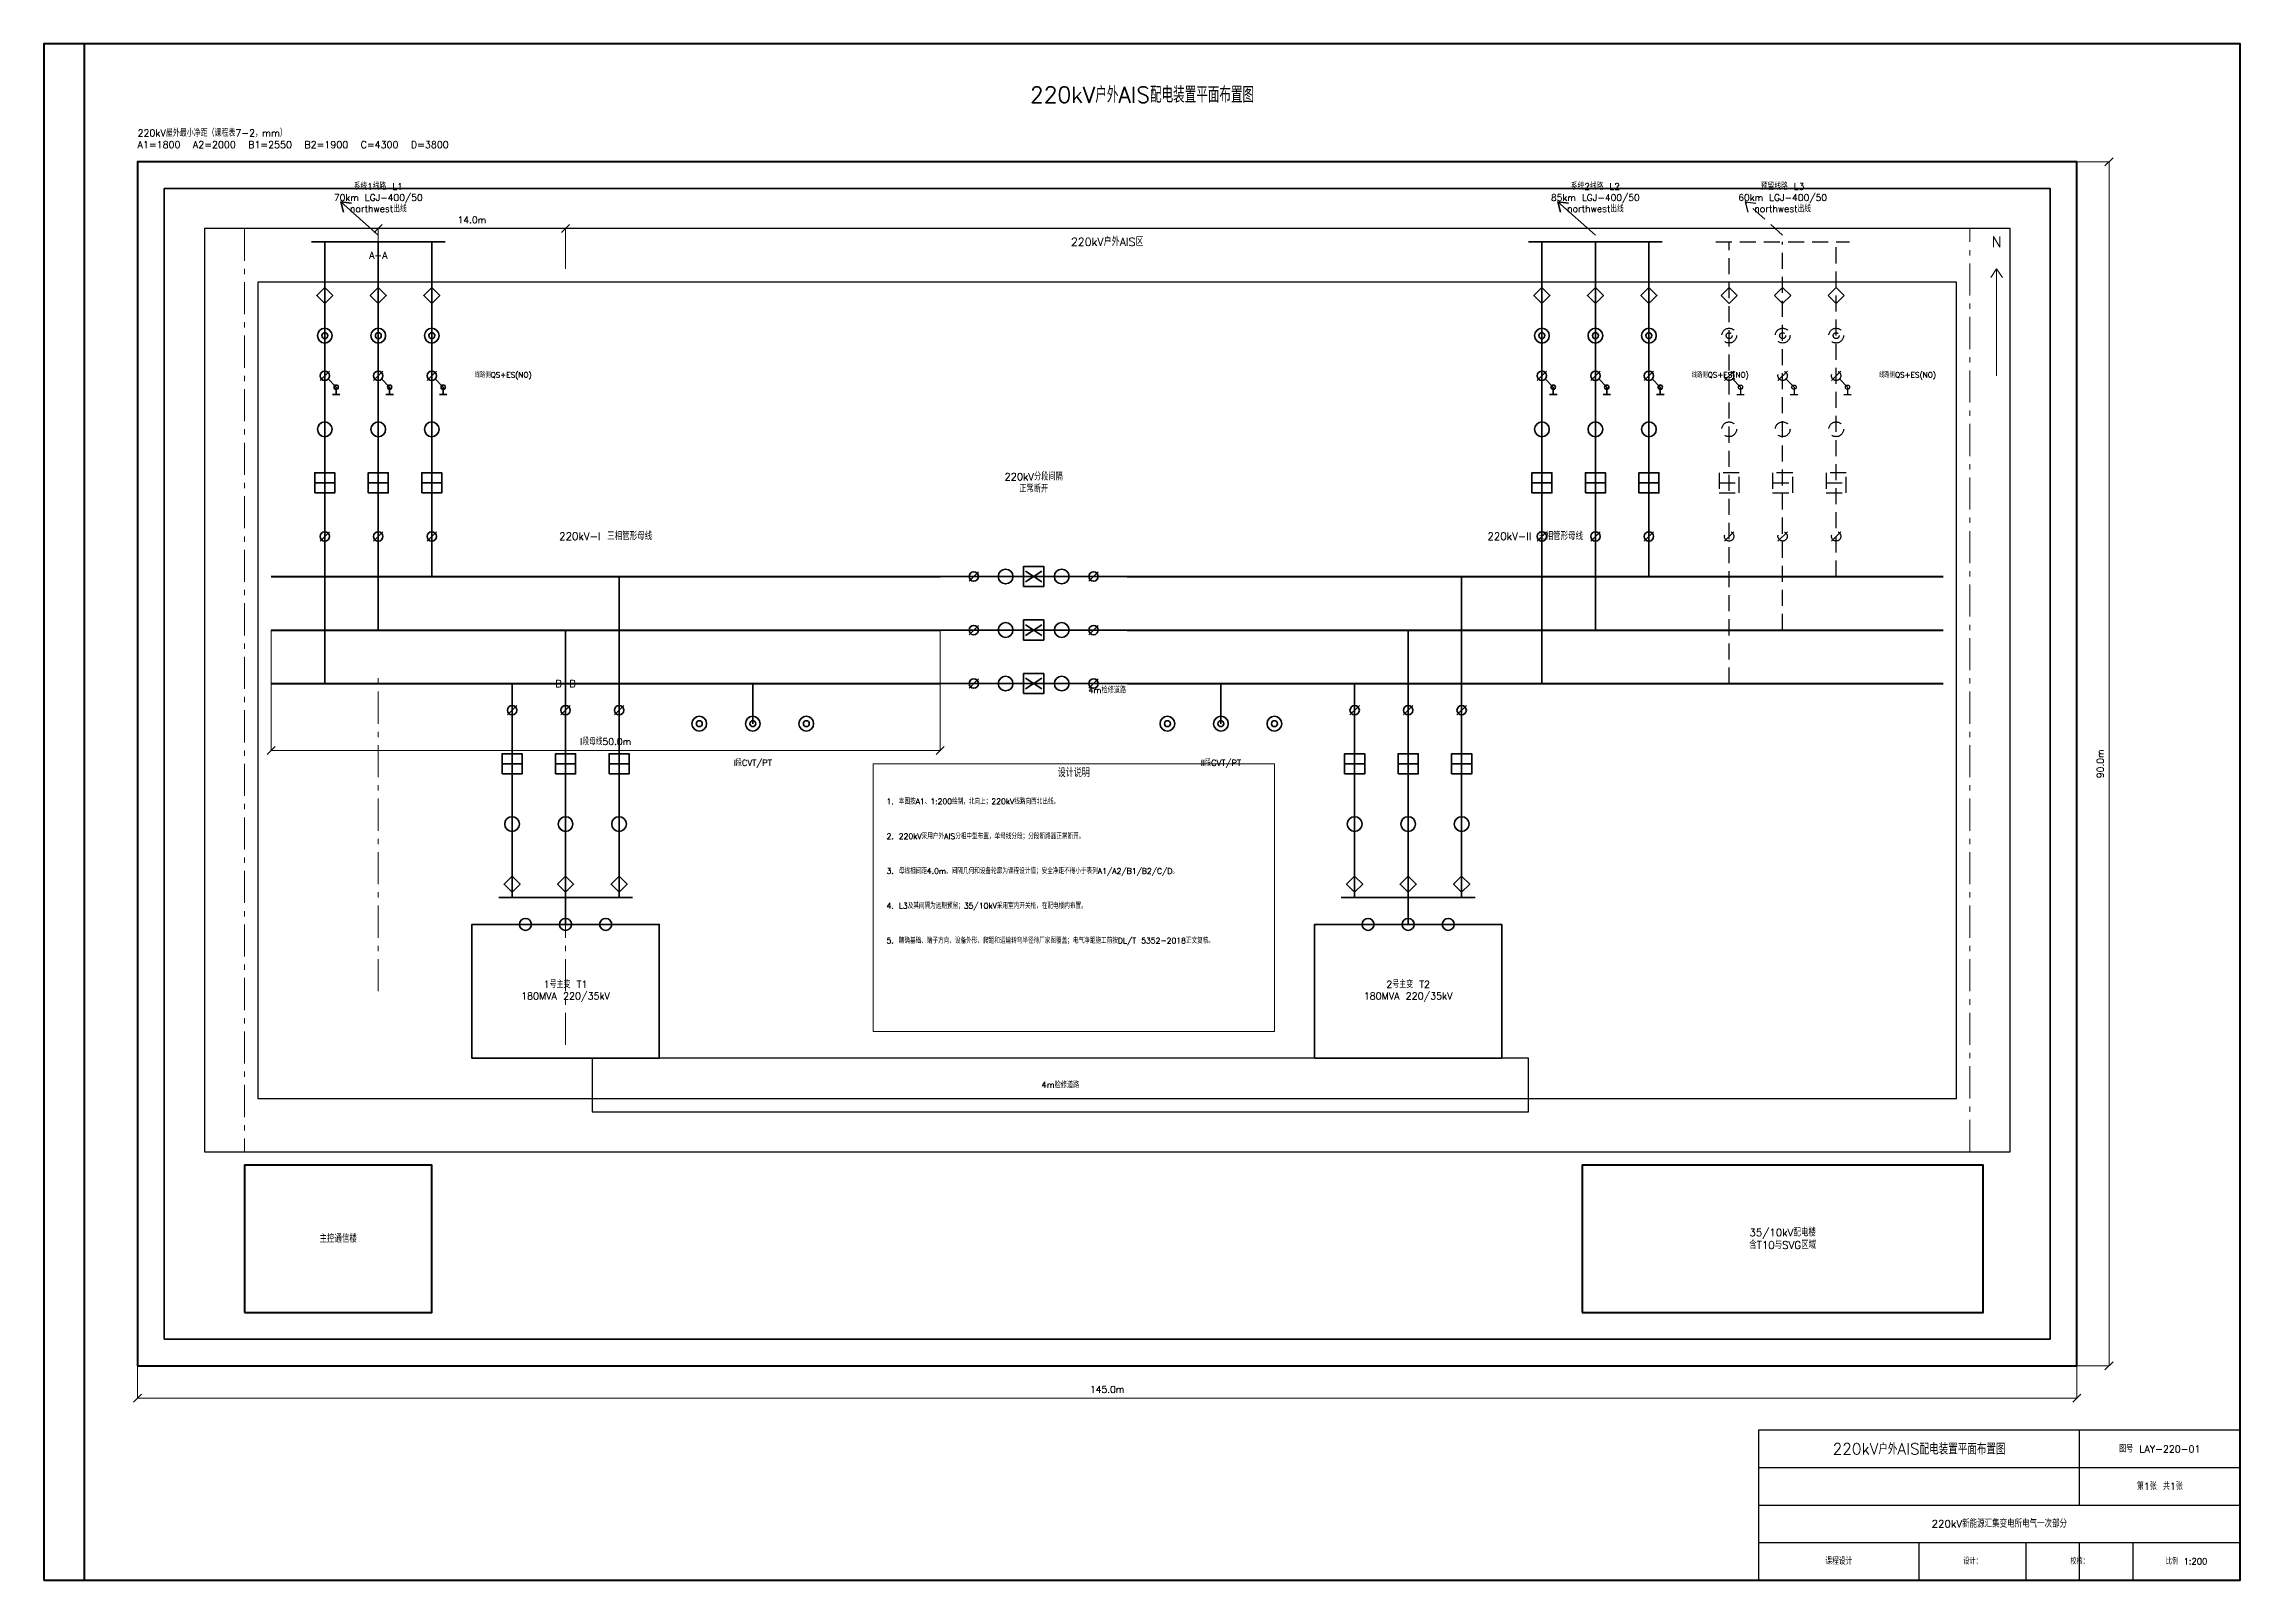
# Model space of a CAD drawing. Header units: millimetres. Extents: x 10 to 831, y 10 to 584.
import ezdxf

# ---------------------------------------------------------------- set-up
doc = ezdxf.new("R2010")
doc.units = ezdxf.units.MM
doc.linetypes.add('CENTER', pattern=[20, 12, -3, 2, -3])
doc.linetypes.add('RESERVED', pattern=[9, 6, -3])
for name, color, linetype, lineweight in [('C-BOUNDARY', 7, 'CONTINUOUS', 50), ('C-BUILDING', 3, 'CONTINUOUS', 40), ('C-BUS', 1, 'CONTINUOUS', 70), ('C-CENTER', 4, 'CENTER', 18), ('C-CONDUCTOR', 7, 'CONTINUOUS', 35), ('C-DIM', 2, 'CONTINUOUS', 18), ('C-EQUIPMENT', 7, 'CONTINUOUS', 35), ('C-FENCE', 7, 'CONTINUOUS', 35), ('C-FRAME', 7, 'CONTINUOUS', 50), ('C-NOTE', 7, 'CONTINUOUS', 18), ('C-RESERVED', 8, 'RESERVED', 25), ('C-ROAD', 8, 'CONTINUOUS', 25), ('C-STRUCTURE', 6, 'CONTINUOUS', 35), ('C-TEXT', 7, 'CONTINUOUS', 18), ('C-TITLE', 7, 'CONTINUOUS', 25)]:
    doc.layers.add(name, color=color, linetype=linetype, lineweight=lineweight)
doc.styles.add('HZTXT', font='txt.shx', dxfattribs={"bigfont": 'gbcbig.shx'})

msp = doc.modelspace()

# ---------------------------------------------------------------- linework, layer by layer
at = {"layer": 'C-BOUNDARY'}
msp.add_lwpolyline([(45, 90), (770, 90), (770, 540), (45, 540)], close=True, dxfattribs=at)
at = {"layer": 'C-BUILDING'}
for points in [[(85, 110), (155, 110), (155, 165), (85, 165)], [(585, 110), (735, 110), (735, 165), (585, 165)]]:
    msp.add_lwpolyline(points, close=True, dxfattribs=at)
at = {"layer": 'C-BUS'}
for p, q in [((95, 385), (345, 385)), ((415, 385), (720, 385)), ((95, 365), (345, 365)), ((415, 365), (720, 365)), ((95, 345), (345, 345)), ((415, 345), (720, 345))]:
    msp.add_line(p, q, dxfattribs=at)
at = {"layer": 'C-CENTER'}
for p, q in [((135, 380), (135, 500)), ((135, 230), (135, 350)), ((205, 210), (205, 340))]:
    msp.add_line(p, q, dxfattribs=at)
msp.add_lwpolyline([(85, 170), (730, 170), (730, 515), (85, 515)], close=True, dxfattribs=at)
at = {"layer": 'C-CONDUCTOR'}
for p, q in [((135, 512.5), (121, 525)), ((121, 525), (121.99, 521.12)), ((121, 525), (124.96, 524.45)), ((590, 512.5), (576, 525)), ((576, 525), (576.99, 521.12)), ((576, 525), (579.96, 524.45)), ((345, 385), (415, 385)), ((345, 365), (415, 365)), ((275, 345), (275, 330)), ((345, 345), (415, 345)), ((450, 345), (450, 330))]:
    msp.add_line(p, q, dxfattribs=at)
for points in [[(115, 345), (115, 510)], [(135, 365), (135, 510)], [(155, 385), (155, 510)], [(570, 345), (570, 510)], [(590, 365), (590, 510)], [(610, 385), (610, 510)], [(225, 385), (225, 265)], [(540, 385), (540, 265)], [(205, 365), (205, 265)], [(520, 365), (520, 265)], [(185, 345), (185, 265)], [(500, 345), (500, 265)], [(205, 265), (205, 255)], [(520, 265), (520, 255)]]:
    msp.add_lwpolyline(points, dxfattribs=at)
at = {"layer": 'C-DIM'}
for p, q in [((770, 540), (782, 540)), ((780.5, 538.5), (783.5, 541.5)), ((782, 90), (782, 540)), ((133.5, 513.5), (136.5, 516.5)), ((135, 500), (135, 515)), ((135, 515), (205, 515)), ((203.5, 513.5), (206.5, 516.5)), ((205, 500), (205, 515)), ((95, 365), (95, 320)), ((345, 365), (345, 320)), ((93.5, 318.5), (96.5, 321.5)), ((343.5, 318.5), (346.5, 321.5)), ((95, 320), (345, 320)), ((780.5, 88.5), (783.5, 91.5)), ((45, 90), (45, 78)), ((770, 90), (770, 78)), ((770, 90), (782, 90)), ((43.5, 76.5), (46.5, 79.5)), ((45, 78), (770, 78)), ((768.5, 76.5), (771.5, 79.5))]:
    msp.add_line(p, q, dxfattribs=at)
at = {"layer": 'C-EQUIPMENT'}
for p, q in [((113.25, 458.25), (116.75, 461.75)), ((133.25, 458.25), (136.75, 461.75)), ((153.25, 458.25), (156.75, 461.75)), ((568.25, 458.25), (571.75, 461.75)), ((588.25, 458.25), (591.75, 461.75)), ((608.25, 458.25), (611.75, 461.75)), ((119.25, 455.75), (116.1, 459)), ((117.85, 453), (120.65, 453)), ((119.25, 455.75), (119.25, 453)), ((139.25, 455.75), (136.1, 459)), ((137.85, 453), (140.65, 453)), ((139.25, 455.75), (139.25, 453)), ((159.25, 455.75), (156.1, 459)), ((157.85, 453), (160.65, 453)), ((159.25, 455.75), (159.25, 453)), ((574.25, 455.75), (571.1, 459)), ((572.85, 453), (575.65, 453)), ((574.25, 455.75), (574.25, 453)), ((594.25, 455.75), (591.1, 459)), ((592.85, 453), (595.65, 453)), ((594.25, 455.75), (594.25, 453)), ((614.25, 455.75), (611.1, 459)), ((612.85, 453), (615.65, 453)), ((614.25, 455.75), (614.25, 453)), ((111.25, 420), (118.75, 420)), ((131.25, 420), (138.75, 420)), ((151.25, 420), (158.75, 420)), ((566.25, 420), (573.75, 420)), ((586.25, 420), (593.75, 420)), ((606.25, 420), (613.75, 420)), ((113.25, 398.25), (116.75, 401.75)), ((133.25, 398.25), (136.75, 401.75)), ((153.25, 398.25), (156.75, 401.75)), ((568.25, 398.25), (571.75, 401.75)), ((588.25, 398.25), (591.75, 401.75)), ((608.25, 398.25), (611.75, 401.75)), ((355.85, 383.25), (359.35, 386.75)), ((377, 383), (383, 387)), ((377, 387), (383, 383)), ((400.65, 383.25), (404.15, 386.75)), ((376.25, 385), (383.75, 385)), ((355.85, 363.25), (359.35, 366.75)), ((376.25, 365), (383.75, 365)), ((377, 363), (383, 367)), ((377, 367), (383, 363)), ((400.65, 363.25), (404.15, 366.75)), ((355.85, 343.25), (359.35, 346.75)), ((376.25, 345), (383.75, 345)), ((377, 343), (383, 347)), ((377, 347), (383, 343)), ((400.65, 343.25), (404.15, 346.75)), ((183.25, 333.25), (186.75, 336.75)), ((203.25, 333.25), (206.75, 336.75)), ((223.25, 333.25), (226.75, 336.75)), ((498.25, 333.25), (501.75, 336.75)), ((518.25, 333.25), (521.75, 336.75)), ((538.25, 333.25), (541.75, 336.75)), ((181.25, 315), (188.75, 315)), ((201.25, 315), (208.75, 315)), ((221.25, 315), (228.75, 315)), ((496.25, 315), (503.75, 315)), ((516.25, 315), (523.75, 315)), ((536.25, 315), (543.75, 315))]:
    msp.add_line(p, q, dxfattribs=at)
for points in [[(115, 493), (118, 490), (115, 487), (112, 490)], [(135, 493), (138, 490), (135, 487), (132, 490)], [(155, 493), (158, 490), (155, 487), (152, 490)], [(570, 493), (573, 490), (570, 487), (567, 490)], [(590, 493), (593, 490), (590, 487), (587, 490)], [(610, 493), (613, 490), (610, 487), (607, 490)], [(111.25, 416.25), (118.75, 416.25), (118.75, 423.75), (111.25, 423.75)], [(131.25, 416.25), (138.75, 416.25), (138.75, 423.75), (131.25, 423.75)], [(151.25, 416.25), (158.75, 416.25), (158.75, 423.75), (151.25, 423.75)], [(566.25, 416.25), (573.75, 416.25), (573.75, 423.75), (566.25, 423.75)], [(586.25, 416.25), (593.75, 416.25), (593.75, 423.75), (586.25, 423.75)], [(606.25, 416.25), (613.75, 416.25), (613.75, 423.75), (606.25, 423.75)], [(376.25, 381.25), (383.75, 381.25), (383.75, 388.75), (376.25, 388.75)], [(376.25, 361.25), (383.75, 361.25), (383.75, 368.75), (376.25, 368.75)], [(376.25, 341.25), (383.75, 341.25), (383.75, 348.75), (376.25, 348.75)], [(181.25, 311.25), (188.75, 311.25), (188.75, 318.75), (181.25, 318.75)], [(201.25, 311.25), (208.75, 311.25), (208.75, 318.75), (201.25, 318.75)], [(221.25, 311.25), (228.75, 311.25), (228.75, 318.75), (221.25, 318.75)], [(496.25, 311.25), (503.75, 311.25), (503.75, 318.75), (496.25, 318.75)], [(516.25, 311.25), (523.75, 311.25), (523.75, 318.75), (516.25, 318.75)], [(536.25, 311.25), (543.75, 311.25), (543.75, 318.75), (536.25, 318.75)], [(185, 273), (188, 270), (185, 267), (182, 270)], [(205, 273), (208, 270), (205, 267), (202, 270)], [(225, 273), (228, 270), (225, 267), (222, 270)], [(500, 273), (503, 270), (500, 267), (497, 270)], [(520, 273), (523, 270), (520, 267), (517, 270)], [(540, 273), (543, 270), (540, 267), (537, 270)], [(170, 205), (240, 205), (240, 255), (170, 255)], [(485, 205), (555, 205), (555, 255), (485, 255)]]:
    msp.add_lwpolyline(points, close=True, dxfattribs=at)
for centre, radius in [((115, 475), 2.75), ((135, 475), 2.75), ((155, 475), 2.75), ((570, 475), 2.75), ((590, 475), 2.75), ((610, 475), 2.75), ((115, 475), 1.1), ((135, 475), 1.1), ((155, 475), 1.1), ((570, 475), 1.1), ((590, 475), 1.1), ((610, 475), 1.1), ((115, 460), 1.75), ((135, 460), 1.75), ((155, 460), 1.75), ((570, 460), 1.75), ((590, 460), 1.75), ((610, 460), 1.75), ((119.25, 455.75), 0.8), ((139.25, 455.75), 0.8), ((159.25, 455.75), 0.8), ((574.25, 455.75), 0.8), ((594.25, 455.75), 0.8), ((614.25, 455.75), 0.8), ((115, 440), 2.75), ((135, 440), 2.75), ((155, 440), 2.75), ((570, 440), 2.75), ((590, 440), 2.75), ((610, 440), 2.75), ((115, 400), 1.75), ((135, 400), 1.75), ((155, 400), 1.75), ((570, 400), 1.75), ((590, 400), 1.75), ((610, 400), 1.75), ((357.6, 385), 1.75), ((369.5, 385), 2.75), ((390.5, 385), 2.75), ((402.4, 385), 1.75), ((357.6, 365), 1.75), ((369.5, 365), 2.75), ((390.5, 365), 2.75), ((402.4, 365), 1.75), ((357.6, 345), 1.75), ((369.5, 345), 2.75), ((390.5, 345), 2.75), ((402.4, 345), 1.75), ((185, 335), 1.75), ((205, 335), 1.75), ((225, 335), 1.75), ((500, 335), 1.75), ((520, 335), 1.75), ((540, 335), 1.75), ((255, 330), 2.75), ((255, 330), 1.1), ((275, 330), 2.75), ((275, 330), 1.1), ((295, 330), 2.75), ((295, 330), 1.1), ((430, 330), 2.75), ((430, 330), 1.1), ((450, 330), 2.75), ((450, 330), 1.1), ((470, 330), 2.75), ((470, 330), 1.1), ((185, 292.5), 2.75), ((205, 292.5), 2.75), ((225, 292.5), 2.75), ((500, 292.5), 2.75), ((520, 292.5), 2.75), ((540, 292.5), 2.75), ((190, 255), 2.25), ((205, 255), 2.25), ((220, 255), 2.25), ((505, 255), 2.25), ((520, 255), 2.25), ((535, 255), 2.25)]:
    msp.add_circle(centre, radius, dxfattribs=at)
at = {"layer": 'C-FENCE'}
msp.add_lwpolyline([(55, 100), (760, 100), (760, 530), (55, 530)], close=True, dxfattribs=at)
at = {"layer": 'C-FRAME'}
for points in [[(10, 10), (831, 10), (831, 584), (10, 584)], [(25, 10), (831, 10), (831, 584), (25, 584)]]:
    msp.add_lwpolyline(points, close=True, dxfattribs=at)
at = {"layer": 'C-NOTE'}
msp.add_lwpolyline([(320, 215), (470, 215), (470, 315), (320, 315)], close=True, dxfattribs=at)
at = {"layer": 'C-RESERVED'}
for p, q in [((660, 512.5), (646, 525)), ((646, 525), (646.99, 521.12)), ((646, 525), (649.96, 524.45)), ((635, 510), (685, 510)), ((638.25, 458.25), (641.75, 461.75)), ((658.25, 458.25), (661.75, 461.75)), ((678.25, 458.25), (681.75, 461.75)), ((644.25, 455.75), (641.1, 459)), ((642.85, 453), (645.65, 453)), ((644.25, 455.75), (644.25, 453)), ((664.25, 455.75), (661.1, 459)), ((662.85, 453), (665.65, 453)), ((664.25, 455.75), (664.25, 453)), ((684.25, 455.75), (681.1, 459)), ((682.85, 453), (685.65, 453)), ((684.25, 455.75), (684.25, 453)), ((636.25, 420), (643.75, 420)), ((656.25, 420), (663.75, 420)), ((676.25, 420), (683.75, 420)), ((638.25, 398.25), (641.75, 401.75)), ((658.25, 398.25), (661.75, 401.75)), ((678.25, 398.25), (681.75, 401.75))]:
    msp.add_line(p, q, dxfattribs=at)
for points in [[(640, 345), (640, 510)], [(660, 365), (660, 510)], [(680, 385), (680, 510)]]:
    msp.add_lwpolyline(points, dxfattribs=at)
for points in [[(640, 493), (643, 490), (640, 487), (637, 490)], [(660, 493), (663, 490), (660, 487), (657, 490)], [(680, 493), (683, 490), (680, 487), (677, 490)], [(636.25, 416.25), (643.75, 416.25), (643.75, 423.75), (636.25, 423.75)], [(656.25, 416.25), (663.75, 416.25), (663.75, 423.75), (656.25, 423.75)], [(676.25, 416.25), (683.75, 416.25), (683.75, 423.75), (676.25, 423.75)]]:
    msp.add_lwpolyline(points, close=True, dxfattribs=at)
for centre, radius in [((640, 475), 2.75), ((660, 475), 2.75), ((680, 475), 2.75), ((640, 475), 1.1), ((660, 475), 1.1), ((680, 475), 1.1), ((640, 460), 1.75), ((660, 460), 1.75), ((680, 460), 1.75), ((644.25, 455.75), 0.8), ((664.25, 455.75), 0.8), ((684.25, 455.75), 0.8), ((640, 440), 2.75), ((660, 440), 2.75), ((680, 440), 2.75), ((640, 400), 1.75), ((660, 400), 1.75), ((680, 400), 1.75)]:
    msp.add_circle(centre, radius, dxfattribs=at)
at = {"layer": 'C-ROAD'}
for points in [[(70, 170), (745, 170), (745, 515), (70, 515)], [(90, 190), (725, 190), (725, 495), (90, 495)], [(215, 185), (565, 185), (565, 205), (215, 205)]]:
    msp.add_lwpolyline(points, close=True, dxfattribs=at)
at = {"layer": 'C-STRUCTURE'}
for p, q in [((110, 510), (160, 510)), ((565, 510), (615, 510)), ((180, 265), (230, 265)), ((495, 265), (545, 265))]:
    msp.add_line(p, q, dxfattribs=at)
at = {"layer": 'C-TEXT'}
for p, q in [((740, 500), (737.77, 496.68)), ((740, 460), (740, 500)), ((740, 500), (742.23, 496.68))]:
    msp.add_line(p, q, dxfattribs=at)
at = {"layer": 'C-TITLE'}
for p, q in [((771, 38), (771, 66)), ((651, 52), (831, 52)), ((651, 38), (831, 38)), ((651, 24), (831, 24)), ((711, 10), (711, 24)), ((751, 10), (751, 24)), ((771, 10), (771, 24)), ((791, 10), (791, 24))]:
    msp.add_line(p, q, dxfattribs=at)
msp.add_lwpolyline([(651, 10), (831, 10), (831, 66), (651, 66)], close=True, dxfattribs=at)

# ---------------------------------------------------------------- texts
at = {"layer": 'C-BUILDING', "char_height": 2.8, "attachment_point": 5, "style": 'HZTXT'}
for s, insert, width in [('35/10kV配电楼\\P含T10与SVG区域', (660, 137.5), 146), ('主控通信楼', (120, 137.5), 66)]:
    msp.add_mtext(s, dxfattribs=dict(at, insert=insert, width=width))
at = {"layer": 'C-DIM', "char_height": 2.5, "attachment_point": 8, "style": 'HZTXT'}
for s, insert, width in [('14.0m', (170, 517), 70), ('I段母线50.0m', (220, 322), 250), ('145.0m', (407.5, 80), 725)]:
    msp.add_mtext(s, dxfattribs=dict(at, insert=insert, width=width))
at = {"layer": 'C-DIM', "insert": (780, 315), "char_height": 2.5, "width": 450, "attachment_point": 8, "rotation": 90, "style": 'HZTXT'}
msp.add_mtext('90.0m', dxfattribs=at)
at = {"layer": 'C-NOTE', "style": 'HZTXT'}
for s, insert, char_height, width, attachment_point in [('220kV屋外最小净距（课程表7-2，mm）\\PA1=1800  A2=2000  B1=2550  B2=1900  C=4300  D=3800', (45, 552), 2.6, 360, 1), ('设计说明', (395, 310), 3, 144, 8), ('1. 本图按A1、1:200绘制，北向上；220kV线路向西北出线。', (325, 302), 2.1, 140, 1), ('2. 220kV采用户外AIS分相中型布置，单母线分段；分段断路器正常断开。', (325, 289), 2.1, 140, 1), ('3. 母线相间距4.0m、间隔几何和设备轮廓为课程设计值；安全净距不得小于表列A1/A2/B1/B2/C/D。', (325, 276), 2.1, 140, 1), ('4. L3及其间隔为远期预留；35/10kV采用室内开关柜，在配电楼内布置。', (325, 263), 2.1, 140, 1), ('5. 精确基础、端子方向、设备外形、爬距和运输转弯半径待厂家图覆盖；电气净距施工前按DL/T 5352-2018正文复核。', (325, 250), 2.1, 140, 1)]:
    msp.add_mtext(s, dxfattribs=dict(at, insert=insert, char_height=char_height, width=width, attachment_point=attachment_point))
at = {"layer": 'C-RESERVED', "style": 'HZTXT'}
for s, insert, char_height, width, attachment_point in [('预留线路 L3\\P60km LGJ-400/50\\Pnorthwest出线', (660, 532), 2.5, 80, 2), ('线路侧QS+ES(NO)', (696, 460), 2, 55, 4)]:
    msp.add_mtext(s, dxfattribs=dict(at, insert=insert, char_height=char_height, width=width, attachment_point=attachment_point))
at = {"layer": 'C-ROAD', "char_height": 2.3, "width": 90, "attachment_point": 5, "style": 'HZTXT'}
for insert in [(407.5, 342.5), (390, 195)]:
    msp.add_mtext('4m检修道路', dxfattribs=dict(at, insert=insert))
at = {"layer": 'C-TEXT', "style": 'HZTXT'}
for s, insert, char_height, width, attachment_point in [('系统1线路 L1\\P70km LGJ-400/50\\Pnorthwest出线', (135, 532), 2.5, 80, 2), ('系统2线路 L2\\P85km LGJ-400/50\\Pnorthwest出线', (590, 532), 2.5, 80, 2), ('220kV户外AIS区', (407.5, 510), 3, 220, 5), ('N', (740, 510), 4, 20, 5), ('A-A', (135, 505), 2.6, 30, 5), ('线路侧QS+ES(NO)', (171, 460), 2, 55, 4), ('线路侧QS+ES(NO)', (626, 460), 2, 55, 4), ('220kV分段间隔\\P正常断开', (380, 420), 2.7, 80, 5), ('220kV-I 三相管形母线', (220, 400), 2.8, 180, 5), ('220kV-II 三相管形母线', (567.5, 400), 2.8, 180, 5), ('B-B', (205, 345), 2.6, 30, 5), ('I段CVT/PT', (275, 315), 2.3, 60, 5), ('II段CVT/PT', (450, 315), 2.3, 60, 5), ('1号主变 T1\\P180MVA 220/35kV', (205, 230), 2.6, 65, 5), ('2号主变 T2\\P180MVA 220/35kV', (520, 230), 2.6, 65, 5)]:
    msp.add_mtext(s, dxfattribs=dict(at, insert=insert, char_height=char_height, width=width, attachment_point=attachment_point))
at = {"layer": 'C-TITLE', "attachment_point": 5, "style": 'HZTXT'}
for s, insert, char_height, width in [('220kV户外AIS配电装置平面布置图', (420.5, 565), 6, 600), ('220kV户外AIS配电装置平面布置图', (711, 59), 4.2, 116), ('图号 LAY-220-01', (801, 59), 2.6, 56), ('第1张 共1张', (801, 45), 2.6, 56), ('220kV新能源汇集变电所电气一次部分', (741, 31), 2.8, 174), ('课程设计', (681, 17), 2.5, 56), ('设计：', (731, 17), 2.3, 36), ('校核：', (771, 17), 2.3, 36), ('比例 1:200', (811, 17), 2.3, 36)]:
    msp.add_mtext(s, dxfattribs=dict(at, insert=insert, char_height=char_height, width=width))

doc.saveas('drawing.dxf')
